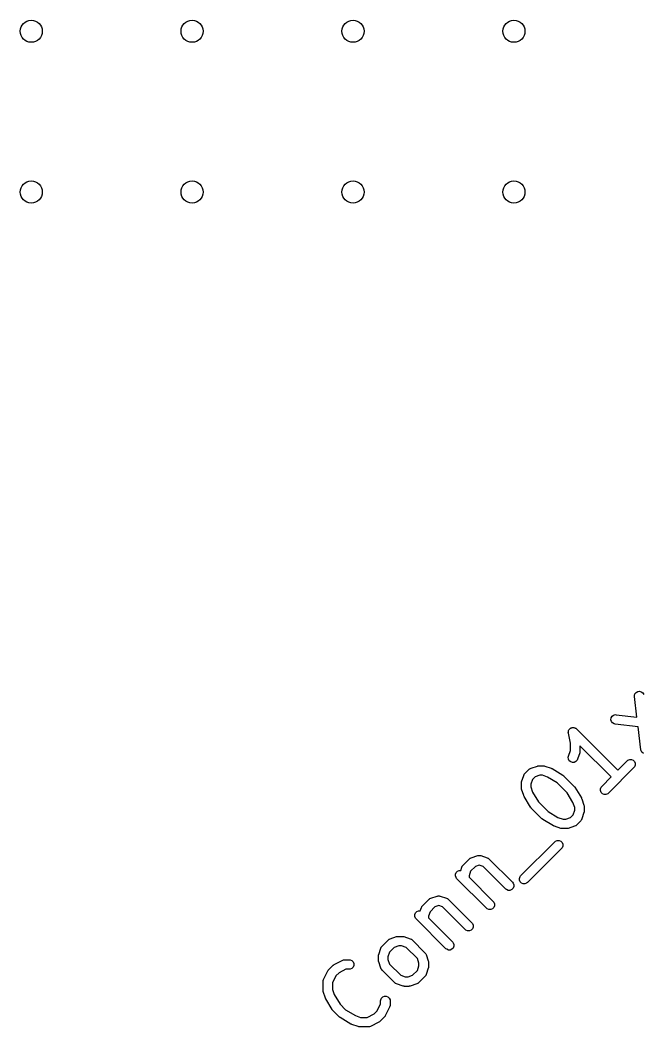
# Model space of a CAD drawing. Header units: inches. Extents: x -2.17 to 1.75, y 0.02 to 2.82.
# Drawn here: x -0.547 to -0.16, y 0.016 to 0.642 of the extents above; entities that cross this region are included whole.
import ezdxf

# ---------------------------------------------------------------- set-up
doc = ezdxf.new("R2010")
doc.units = ezdxf.units.IN
doc.header["$MEASUREMENT"] = 0
doc.layers.add('BLACK', color=250, linetype='CONTINUOUS')

msp = doc.modelspace()

# ---------------------------------------------------------------- linework, layer by layer
at = {"layer": 'BLACK', "linetype": 'CONTINUOUS'}
for p, q in [((-0.16509, 0.22188), (-0.16478, 0.22299)), ((-0.16507, 0.2213), (-0.16509, 0.22188)), ((-0.16353, 0.20846), (-0.16507, 0.2213)), ((-0.16478, 0.22299), (-0.16406, 0.22389)), ((-0.16406, 0.22389), (-0.16306, 0.22446)), ((-0.16306, 0.22446), (-0.16192, 0.2246)), ((-0.16192, 0.2246), (-0.16081, 0.22429)), ((-0.16081, 0.22429), (-0.1599, 0.22357)), ((-0.1599, 0.22357), (-0.15934, 0.22257)), ((-0.17967, 0.20684), (-0.17953, 0.20799)), ((-0.17936, 0.20573), (-0.17967, 0.20684)), ((-0.17953, 0.20799), (-0.17897, 0.20899)), ((-0.17897, 0.20899), (-0.17806, 0.2097)), ((-0.17806, 0.2097), (-0.17695, 0.21001)), ((-0.17695, 0.21001), (-0.17637, 0.21)), ((-0.17637, 0.21), (-0.16353, 0.20846)), ((-0.20597, 0.20024), (-0.20581, 0.20049)), ((-0.20581, 0.20049), (-0.20569, 0.20076)), ((-0.20569, 0.20076), (-0.20549, 0.20096)), ((-0.20549, 0.20096), (-0.20533, 0.2012)), ((-0.20533, 0.2012), (-0.20509, 0.20136)), ((-0.20509, 0.20136), (-0.20488, 0.20157)), ((-0.20488, 0.20157), (-0.20461, 0.20168)), ((-0.20461, 0.20168), (-0.20437, 0.20184)), ((-0.20437, 0.20184), (-0.20408, 0.2019)), ((-0.20408, 0.2019), (-0.20381, 0.20201)), ((-0.20381, 0.20201), (-0.20352, 0.20201)), ((-0.20352, 0.20201), (-0.20324, 0.20207)), ((-0.20324, 0.20207), (-0.20295, 0.20201)), ((-0.20295, 0.20201), (-0.20266, 0.20201)), ((-0.20266, 0.20201), (-0.20239, 0.2019)), ((-0.20239, 0.2019), (-0.20211, 0.20185)), ((-0.20211, 0.20185), (-0.20187, 0.20168)), ((-0.20187, 0.20168), (-0.2016, 0.20157)), ((-0.2016, 0.20157), (-0.20116, 0.20121)), ((-0.20116, 0.20121), (-0.20115, 0.20121)), ((-0.20115, 0.20121), (-0.20115, 0.20121)), ((-0.20115, 0.20121), (-0.20115, 0.2012)), ((-0.20115, 0.2012), (-0.1754, 0.17545)), ((-0.17865, 0.20483), (-0.17936, 0.20573)), ((-0.17764, 0.20426), (-0.17865, 0.20483)), ((-0.17708, 0.20414), (-0.17764, 0.20426)), ((-0.16281, 0.20243), (-0.17708, 0.20414)), ((-0.1611, 0.18816), (-0.16281, 0.20243)), ((-0.20619, 0.19911), (-0.20613, 0.1994)), ((-0.20613, 0.19854), (-0.20619, 0.19911)), ((-0.20613, 0.19969), (-0.20602, 0.19996)), ((-0.20613, 0.1994), (-0.20613, 0.19969)), ((-0.20487, 0.1922), (-0.20613, 0.19854)), ((-0.20613, 0.19854), (-0.20613, 0.19854)), ((-0.20613, 0.19854), (-0.20613, 0.19854)), ((-0.20613, 0.19854), (-0.20613, 0.19854)), ((-0.20602, 0.19996), (-0.20597, 0.20024)), ((-0.20487, 0.18766), (-0.20487, 0.1922)), ((-0.17958, 0.17128), (-0.19896, 0.19066)), ((-0.19896, 0.19066), (-0.19896, 0.18719)), ((-0.16097, 0.18759), (-0.1611, 0.18816)), ((-0.20617, 0.18358), (-0.20604, 0.18414)), ((-0.20609, 0.18243), (-0.20617, 0.18358)), ((-0.20557, 0.1814), (-0.20609, 0.18243)), ((-0.20604, 0.18414), (-0.20487, 0.18766)), ((-0.20067, 0.18175), (-0.20143, 0.18088)), ((-0.20044, 0.18227), (-0.20067, 0.18175)), ((-0.19911, 0.18625), (-0.20044, 0.18227)), ((-0.19905, 0.18654), (-0.19911, 0.18625)), ((-0.19902, 0.18661), (-0.19905, 0.18654)), ((-0.19901, 0.18671), (-0.19902, 0.18661)), ((-0.19898, 0.18682), (-0.19901, 0.18671)), ((-0.19896, 0.18719), (-0.19899, 0.18689)), ((-0.19899, 0.18689), (-0.19898, 0.18682)), ((-0.16953, 0.18132), (-0.16909, 0.18169)), ((-0.16909, 0.18169), (-0.16802, 0.18213)), ((-0.16802, 0.18213), (-0.16687, 0.18213)), ((-0.16687, 0.18213), (-0.1658, 0.18169)), ((-0.1658, 0.18169), (-0.16499, 0.18087)), ((-0.16041, 0.18659), (-0.16097, 0.18759)), ((-0.1595, 0.18588), (-0.16041, 0.18659)), ((-0.23316, 0.17337), (-0.23051, 0.17602)), ((-0.23051, 0.17602), (-0.23007, 0.17638)), ((-0.23007, 0.17638), (-0.22997, 0.17642)), ((-0.22997, 0.17642), (-0.22989, 0.17649)), ((-0.22989, 0.17649), (-0.22936, 0.17673)), ((-0.22936, 0.17673), (-0.22538, 0.17806)), ((-0.22538, 0.17806), (-0.2251, 0.17812)), ((-0.2251, 0.17812), (-0.22502, 0.17815)), ((-0.22502, 0.17815), (-0.22492, 0.17816)), ((-0.22492, 0.17816), (-0.22482, 0.17818)), ((-0.22482, 0.17818), (-0.22474, 0.17818)), ((-0.22474, 0.17818), (-0.22445, 0.17821)), ((-0.22445, 0.17821), (-0.2218, 0.17821)), ((-0.2218, 0.17821), (-0.22151, 0.17818)), ((-0.22151, 0.17818), (-0.22143, 0.17818)), ((-0.22143, 0.17818), (-0.22133, 0.17816)), ((-0.22133, 0.17816), (-0.22122, 0.17815)), ((-0.22122, 0.17815), (-0.22115, 0.17812)), ((-0.22115, 0.17812), (-0.22086, 0.17806)), ((-0.22086, 0.17806), (-0.21689, 0.17673)), ((-0.21689, 0.17673), (-0.21685, 0.17671)), ((-0.21685, 0.17671), (-0.21682, 0.17671)), ((-0.21682, 0.17671), (-0.21659, 0.1766)), ((-0.21659, 0.1766), (-0.21636, 0.17649)), ((-0.21636, 0.17649), (-0.21634, 0.17648)), ((-0.21634, 0.17648), (-0.2163, 0.17646)), ((-0.2163, 0.17646), (-0.20967, 0.17248)), ((-0.2047, 0.18064), (-0.20557, 0.1814)), ((-0.20361, 0.18028), (-0.2047, 0.18064)), ((-0.20246, 0.18036), (-0.20361, 0.18028)), ((-0.20143, 0.18088), (-0.20246, 0.18036)), ((-0.16536, 0.17714), (-0.18127, 0.16124)), ((-0.1754, 0.17545), (-0.16953, 0.18132)), ((-0.16499, 0.17759), (-0.16536, 0.17714)), ((-0.16499, 0.18087), (-0.16455, 0.17981)), ((-0.16455, 0.17866), (-0.16499, 0.17759)), ((-0.16455, 0.17981), (-0.16455, 0.17866)), ((-0.2352, 0.16823), (-0.23388, 0.17221)), ((-0.23388, 0.17221), (-0.23364, 0.17274)), ((-0.23364, 0.17274), (-0.23357, 0.17282)), ((-0.23357, 0.17282), (-0.23353, 0.17292)), ((-0.23353, 0.17292), (-0.23316, 0.17337)), ((-0.2285, 0.16968), (-0.22945, 0.16682)), ((-0.22683, 0.17135), (-0.2285, 0.16968)), ((-0.22397, 0.1723), (-0.22683, 0.17135)), ((-0.22228, 0.1723), (-0.22397, 0.1723)), ((-0.21906, 0.17123), (-0.22228, 0.1723)), ((-0.21302, 0.16761), (-0.21906, 0.17123)), ((-0.20967, 0.17248), (-0.20959, 0.17242)), ((-0.20959, 0.17242), (-0.20955, 0.17241)), ((-0.20955, 0.17241), (-0.20938, 0.17227)), ((-0.20938, 0.17227), (-0.20921, 0.17214)), ((-0.20921, 0.17214), (-0.20918, 0.1721)), ((-0.20918, 0.1721), (-0.2091, 0.17204)), ((-0.2091, 0.17204), (-0.20248, 0.16541)), ((-0.18544, 0.16541), (-0.17958, 0.17128)), ((-0.23536, 0.1673), (-0.23533, 0.16759)), ((-0.23536, 0.16465), (-0.23536, 0.1673)), ((-0.23533, 0.16436), (-0.23536, 0.16465)), ((-0.23533, 0.16767), (-0.23531, 0.16777)), ((-0.23533, 0.16759), (-0.23533, 0.16767)), ((-0.23533, 0.16428), (-0.23533, 0.16436)), ((-0.23531, 0.16418), (-0.23533, 0.16428)), ((-0.23531, 0.16777), (-0.2353, 0.16788)), ((-0.2353, 0.16407), (-0.23531, 0.16418)), ((-0.2353, 0.16788), (-0.23527, 0.16795)), ((-0.23527, 0.164), (-0.2353, 0.16407)), ((-0.23527, 0.16795), (-0.2352, 0.16823)), ((-0.2352, 0.16372), (-0.23527, 0.164)), ((-0.23388, 0.15974), (-0.2352, 0.16372)), ((-0.22945, 0.16682), (-0.22945, 0.16513)), ((-0.22945, 0.16513), (-0.22838, 0.16191)), ((-0.20691, 0.16149), (-0.21302, 0.16761)), ((-0.20248, 0.16541), (-0.20241, 0.16533)), ((-0.20241, 0.16533), (-0.20238, 0.16531)), ((-0.20238, 0.16531), (-0.20225, 0.16513)), ((-0.20225, 0.16513), (-0.20211, 0.16496)), ((-0.20211, 0.16496), (-0.20209, 0.16492)), ((-0.20209, 0.16492), (-0.20203, 0.16484)), ((-0.20203, 0.16484), (-0.19805, 0.15821)), ((-0.18625, 0.1639), (-0.18581, 0.16496)), ((-0.18625, 0.16275), (-0.18625, 0.1639)), ((-0.18581, 0.16496), (-0.18544, 0.16541)), ((-0.23386, 0.1597), (-0.23388, 0.15974)), ((-0.23386, 0.15968), (-0.23386, 0.1597)), ((-0.23375, 0.15944), (-0.23386, 0.15968)), ((-0.23364, 0.15921), (-0.23375, 0.15944)), ((-0.23363, 0.15919), (-0.23364, 0.15921)), ((-0.23361, 0.15915), (-0.23363, 0.15919)), ((-0.22963, 0.15252), (-0.23361, 0.15915)), ((-0.22838, 0.16191), (-0.22476, 0.15587)), ((-0.20329, 0.15545), (-0.20691, 0.16149)), ((-0.19805, 0.15821), (-0.19804, 0.15817)), ((-0.19804, 0.15817), (-0.19802, 0.15816)), ((-0.19802, 0.15816), (-0.19792, 0.15792)), ((-0.19792, 0.15792), (-0.19781, 0.15769)), ((-0.19781, 0.15769), (-0.1978, 0.15767)), ((-0.1978, 0.15767), (-0.19779, 0.15763)), ((-0.19779, 0.15763), (-0.19646, 0.15365)), ((-0.18581, 0.16168), (-0.18625, 0.16275)), ((-0.18499, 0.16087), (-0.18581, 0.16168)), ((-0.18393, 0.16043), (-0.18499, 0.16087)), ((-0.18278, 0.16043), (-0.18393, 0.16043)), ((-0.18171, 0.16087), (-0.18278, 0.16043)), ((-0.18127, 0.16124), (-0.18171, 0.16087)), ((-0.22957, 0.15244), (-0.22963, 0.15252)), ((-0.22956, 0.1524), (-0.22957, 0.15244)), ((-0.22942, 0.15224), (-0.22956, 0.1524)), ((-0.22929, 0.15206), (-0.22942, 0.15224)), ((-0.22925, 0.15203), (-0.22929, 0.15206)), ((-0.22919, 0.15196), (-0.22925, 0.15203)), ((-0.22256, 0.14533), (-0.22919, 0.15196)), ((-0.22476, 0.15587), (-0.21864, 0.14976)), ((-0.20221, 0.15224), (-0.20329, 0.15545)), ((-0.20317, 0.14769), (-0.20221, 0.15055)), ((-0.20221, 0.15055), (-0.20221, 0.15224)), ((-0.19646, 0.15365), (-0.1964, 0.15337)), ((-0.1964, 0.15337), (-0.19637, 0.15329)), ((-0.19637, 0.15329), (-0.19635, 0.15319)), ((-0.19635, 0.15319), (-0.19633, 0.15309)), ((-0.19633, 0.15309), (-0.19634, 0.15301)), ((-0.19634, 0.15301), (-0.19631, 0.15272)), ((-0.19631, 0.15272), (-0.19631, 0.15007)), ((-0.22248, 0.14526), (-0.22256, 0.14533)), ((-0.22246, 0.14523), (-0.22248, 0.14526)), ((-0.22228, 0.1451), (-0.22246, 0.14523)), ((-0.22211, 0.14496), (-0.22228, 0.1451)), ((-0.22207, 0.14494), (-0.22211, 0.14496)), ((-0.22199, 0.14488), (-0.22207, 0.14494)), ((-0.21536, 0.14091), (-0.22199, 0.14488)), ((-0.21864, 0.14976), (-0.2126, 0.14614)), ((-0.2126, 0.14614), (-0.20939, 0.14507)), ((-0.20939, 0.14507), (-0.20769, 0.14507)), ((-0.20769, 0.14507), (-0.20483, 0.14602)), ((-0.20483, 0.14602), (-0.20317, 0.14769)), ((-0.1985, 0.144), (-0.20115, 0.14135)), ((-0.19813, 0.14445), (-0.1985, 0.144)), ((-0.19809, 0.14455), (-0.19813, 0.14445)), ((-0.19802, 0.14463), (-0.19809, 0.14455)), ((-0.19779, 0.14516), (-0.19802, 0.14463)), ((-0.19646, 0.14913), (-0.19779, 0.14516)), ((-0.1964, 0.14942), (-0.19646, 0.14913)), ((-0.19637, 0.14949), (-0.1964, 0.14942)), ((-0.19635, 0.1496), (-0.19637, 0.14949)), ((-0.19633, 0.1497), (-0.19635, 0.1496)), ((-0.19631, 0.15007), (-0.19634, 0.14978)), ((-0.19634, 0.14978), (-0.19633, 0.1497)), ((-0.21532, 0.14089), (-0.21536, 0.14091)), ((-0.21531, 0.14087), (-0.21532, 0.14089)), ((-0.21507, 0.14077), (-0.21531, 0.14087)), ((-0.21484, 0.14066), (-0.21507, 0.14077)), ((-0.21482, 0.14066), (-0.21484, 0.14066)), ((-0.21478, 0.14064), (-0.21482, 0.14066)), ((-0.2108, 0.13931), (-0.21478, 0.14064)), ((-0.21051, 0.13925), (-0.2108, 0.13931)), ((-0.21044, 0.13922), (-0.21051, 0.13925)), ((-0.21034, 0.13921), (-0.21044, 0.13922)), ((-0.21024, 0.13918), (-0.21034, 0.13921)), ((-0.21016, 0.13919), (-0.21024, 0.13918)), ((-0.20987, 0.13916), (-0.21016, 0.13919)), ((-0.20722, 0.13916), (-0.20987, 0.13916)), ((-0.20692, 0.13919), (-0.20722, 0.13916)), ((-0.20685, 0.13918), (-0.20692, 0.13919)), ((-0.20674, 0.13921), (-0.20685, 0.13918)), ((-0.20664, 0.13922), (-0.20674, 0.13921)), ((-0.20657, 0.13925), (-0.20664, 0.13922)), ((-0.20628, 0.13931), (-0.20657, 0.13925)), ((-0.2023, 0.14064), (-0.20628, 0.13931)), ((-0.20178, 0.14087), (-0.2023, 0.14064)), ((-0.2017, 0.14094), (-0.20178, 0.14087)), ((-0.2016, 0.14098), (-0.2017, 0.14094)), ((-0.20115, 0.14135), (-0.2016, 0.14098)), ((-0.21416, 0.13131), (-0.21309, 0.13175)), ((-0.21309, 0.13175), (-0.21194, 0.13175)), ((-0.21194, 0.13175), (-0.21088, 0.13131)), ((-0.23582, 0.10973), (-0.21461, 0.13094)), ((-0.21043, 0.12677), (-0.23164, 0.10556)), ((-0.21461, 0.13094), (-0.21416, 0.13131)), ((-0.21088, 0.13131), (-0.21006, 0.1305)), ((-0.21006, 0.12722), (-0.21043, 0.12677)), ((-0.21006, 0.1305), (-0.20962, 0.12943)), ((-0.20962, 0.12828), (-0.21006, 0.12722)), ((-0.20962, 0.12943), (-0.20962, 0.12828)), ((-0.27161, 0.11636), (-0.26763, 0.12034)), ((-0.26763, 0.12034), (-0.26718, 0.12071)), ((-0.26718, 0.12071), (-0.26709, 0.12075)), ((-0.26709, 0.12075), (-0.26701, 0.12082)), ((-0.26701, 0.12082), (-0.26648, 0.12105)), ((-0.26648, 0.12105), (-0.2625, 0.12238)), ((-0.2625, 0.12238), (-0.26239, 0.1224)), ((-0.26239, 0.1224), (-0.26235, 0.12242)), ((-0.26235, 0.12242), (-0.26227, 0.12243)), ((-0.26227, 0.12243), (-0.26194, 0.12251)), ((-0.26194, 0.12251), (-0.26157, 0.12248)), ((-0.26157, 0.12248), (-0.2612, 0.12251)), ((-0.2612, 0.12251), (-0.26086, 0.12243)), ((-0.26086, 0.12243), (-0.26079, 0.12242)), ((-0.26079, 0.12242), (-0.26074, 0.1224)), ((-0.26074, 0.1224), (-0.26063, 0.12238)), ((-0.26063, 0.12238), (-0.25666, 0.12105)), ((-0.25666, 0.12105), (-0.25613, 0.12082)), ((-0.25613, 0.12082), (-0.25605, 0.12075)), ((-0.25605, 0.12075), (-0.25595, 0.12071)), ((-0.25595, 0.12071), (-0.2555, 0.12034)), ((-0.2555, 0.12034), (-0.24092, 0.10576)), ((-0.27595, 0.11194), (-0.27514, 0.11275)), ((-0.27514, 0.11275), (-0.27407, 0.11319)), ((-0.27407, 0.11319), (-0.27299, 0.11319)), ((-0.27299, 0.11319), (-0.27232, 0.11521)), ((-0.27232, 0.11521), (-0.27209, 0.11574)), ((-0.27209, 0.11574), (-0.27202, 0.11582)), ((-0.27202, 0.11582), (-0.27198, 0.11591)), ((-0.27198, 0.11591), (-0.27161, 0.11636)), ((-0.26395, 0.11567), (-0.26694, 0.11268)), ((-0.26157, 0.11646), (-0.26395, 0.11567)), ((-0.25919, 0.11567), (-0.26157, 0.11646)), ((-0.2451, 0.10158), (-0.25919, 0.11567)), ((-0.27639, 0.11087), (-0.27595, 0.11194)), ((-0.27639, 0.10972), (-0.27639, 0.11087)), ((-0.27595, 0.10866), (-0.27639, 0.10972)), ((-0.27559, 0.10821), (-0.27595, 0.10866)), ((-0.25703, 0.08965), (-0.27559, 0.10821)), ((-0.26694, 0.11268), (-0.26789, 0.10982)), ((-0.26789, 0.10982), (-0.26789, 0.10887)), ((-0.26789, 0.10887), (-0.25285, 0.09383)), ((-0.23662, 0.10822), (-0.23618, 0.10929)), ((-0.23662, 0.10707), (-0.23662, 0.10822)), ((-0.23618, 0.10601), (-0.23662, 0.10707)), ((-0.23618, 0.10929), (-0.23582, 0.10973)), ((-0.24465, 0.10121), (-0.2451, 0.10158)), ((-0.24358, 0.10077), (-0.24465, 0.10121)), ((-0.24243, 0.10077), (-0.24358, 0.10077)), ((-0.24137, 0.10121), (-0.24243, 0.10077)), ((-0.24055, 0.10203), (-0.24137, 0.10121)), ((-0.24092, 0.10576), (-0.24055, 0.10531)), ((-0.24055, 0.10531), (-0.24011, 0.10424)), ((-0.24011, 0.10309), (-0.24055, 0.10203)), ((-0.24011, 0.10424), (-0.24011, 0.10309)), ((-0.23537, 0.10519), (-0.23618, 0.10601)), ((-0.2343, 0.10475), (-0.23537, 0.10519)), ((-0.23315, 0.10475), (-0.2343, 0.10475)), ((-0.23209, 0.10519), (-0.23315, 0.10475)), ((-0.23164, 0.10556), (-0.23209, 0.10519)), ((-0.2968, 0.09117), (-0.29282, 0.09515)), ((-0.29282, 0.09515), (-0.29237, 0.09552)), ((-0.29237, 0.09552), (-0.29227, 0.09556)), ((-0.29227, 0.09556), (-0.29219, 0.09563)), ((-0.29219, 0.09563), (-0.29167, 0.09586)), ((-0.29167, 0.09586), (-0.28769, 0.09719)), ((-0.28769, 0.09719), (-0.28758, 0.09722)), ((-0.28758, 0.09722), (-0.28753, 0.09724)), ((-0.28753, 0.09724), (-0.28746, 0.09724)), ((-0.28746, 0.09724), (-0.28712, 0.09732)), ((-0.28712, 0.09732), (-0.28675, 0.09729)), ((-0.28675, 0.09729), (-0.28639, 0.09732)), ((-0.28639, 0.09732), (-0.28605, 0.09724)), ((-0.28605, 0.09724), (-0.28597, 0.09724)), ((-0.28597, 0.09724), (-0.28593, 0.09722)), ((-0.28593, 0.09722), (-0.28582, 0.09719)), ((-0.28582, 0.09719), (-0.28184, 0.09586)), ((-0.28184, 0.09586), (-0.28132, 0.09563)), ((-0.28132, 0.09563), (-0.28124, 0.09556)), ((-0.28124, 0.09556), (-0.28114, 0.09552)), ((-0.28114, 0.09552), (-0.28069, 0.09515)), ((-0.28069, 0.09515), (-0.26611, 0.08057)), ((-0.30033, 0.08756), (-0.29926, 0.08801)), ((-0.29926, 0.08801), (-0.29818, 0.08801)), ((-0.29818, 0.08801), (-0.29751, 0.09002)), ((-0.29751, 0.09002), (-0.29727, 0.09055)), ((-0.29727, 0.09055), (-0.2972, 0.09063)), ((-0.2972, 0.09063), (-0.29716, 0.09073)), ((-0.29716, 0.09073), (-0.2968, 0.09117)), ((-0.28914, 0.09048), (-0.29213, 0.08749)), ((-0.28675, 0.09128), (-0.28914, 0.09048)), ((-0.28437, 0.09048), (-0.28675, 0.09128)), ((-0.27028, 0.07639), (-0.28437, 0.09048)), ((-0.25658, 0.08928), (-0.25703, 0.08965)), ((-0.25551, 0.08884), (-0.25658, 0.08928)), ((-0.25436, 0.08884), (-0.25551, 0.08884)), ((-0.2533, 0.08928), (-0.25436, 0.08884)), ((-0.25248, 0.0901), (-0.2533, 0.08928)), ((-0.25285, 0.09383), (-0.25248, 0.09338)), ((-0.25248, 0.09338), (-0.25204, 0.09231)), ((-0.25204, 0.09116), (-0.25248, 0.0901)), ((-0.25204, 0.09231), (-0.25204, 0.09116)), ((-0.30158, 0.08569), (-0.30114, 0.08675)), ((-0.30158, 0.08453), (-0.30158, 0.08569)), ((-0.30114, 0.08347), (-0.30158, 0.08453)), ((-0.30114, 0.08675), (-0.30033, 0.08756)), ((-0.30077, 0.08302), (-0.30114, 0.08347)), ((-0.28221, 0.06446), (-0.30077, 0.08302)), ((-0.29213, 0.08749), (-0.29308, 0.08463)), ((-0.29308, 0.08463), (-0.29308, 0.08368)), ((-0.29308, 0.08368), (-0.27804, 0.06864)), ((-0.26984, 0.07603), (-0.27028, 0.07639)), ((-0.26877, 0.07559), (-0.26984, 0.07603)), ((-0.26762, 0.07559), (-0.26877, 0.07559)), ((-0.26655, 0.07603), (-0.26762, 0.07559)), ((-0.26574, 0.07684), (-0.26655, 0.07603)), ((-0.26611, 0.08057), (-0.26574, 0.08012)), ((-0.26574, 0.08012), (-0.2653, 0.07906)), ((-0.2653, 0.07791), (-0.26574, 0.07684)), ((-0.2653, 0.07906), (-0.2653, 0.07791)), ((-0.32198, 0.06599), (-0.31801, 0.06996)), ((-0.31801, 0.06996), (-0.31756, 0.07033)), ((-0.31756, 0.07033), (-0.31746, 0.07037)), ((-0.31746, 0.07037), (-0.31738, 0.07044)), ((-0.31738, 0.07044), (-0.31685, 0.07068)), ((-0.31685, 0.07068), (-0.31288, 0.072)), ((-0.31288, 0.072), (-0.31259, 0.07207)), ((-0.31259, 0.07207), (-0.31252, 0.0721)), ((-0.31252, 0.0721), (-0.31241, 0.07211)), ((-0.31241, 0.07211), (-0.31231, 0.07213)), ((-0.31231, 0.07213), (-0.31223, 0.07213)), ((-0.31223, 0.07213), (-0.31194, 0.07215)), ((-0.31194, 0.07215), (-0.30929, 0.07215)), ((-0.30929, 0.07215), (-0.309, 0.07213)), ((-0.309, 0.07213), (-0.30892, 0.07213)), ((-0.30892, 0.07213), (-0.30882, 0.07211)), ((-0.30882, 0.07211), (-0.30871, 0.0721)), ((-0.30871, 0.0721), (-0.30864, 0.07207)), ((-0.30864, 0.07207), (-0.30836, 0.072)), ((-0.30836, 0.072), (-0.30438, 0.07068)), ((-0.30438, 0.07068), (-0.30385, 0.07044)), ((-0.30385, 0.07044), (-0.30377, 0.07037)), ((-0.30377, 0.07037), (-0.30367, 0.07033)), ((-0.30367, 0.07033), (-0.30323, 0.06996)), ((-0.30323, 0.06996), (-0.29527, 0.06201)), ((-0.32402, 0.06086), (-0.3227, 0.06483)), ((-0.3227, 0.06483), (-0.32246, 0.06536)), ((-0.32246, 0.06536), (-0.32239, 0.06544)), ((-0.32239, 0.06544), (-0.32235, 0.06554)), ((-0.32235, 0.06554), (-0.32198, 0.06599)), ((-0.31432, 0.0653), (-0.31732, 0.0623)), ((-0.31146, 0.06625), (-0.31432, 0.0653)), ((-0.30977, 0.06625), (-0.31146, 0.06625)), ((-0.30691, 0.0653), (-0.30977, 0.06625)), ((-0.29994, 0.05833), (-0.30691, 0.0653)), ((-0.28177, 0.0641), (-0.28221, 0.06446)), ((-0.2807, 0.06365), (-0.28177, 0.0641)), ((-0.27955, 0.06365), (-0.2807, 0.06365)), ((-0.27849, 0.0641), (-0.27955, 0.06365)), ((-0.27767, 0.06491), (-0.27849, 0.0641)), ((-0.27804, 0.06864), (-0.27767, 0.06819)), ((-0.27767, 0.06819), (-0.27723, 0.06713)), ((-0.27723, 0.06597), (-0.27767, 0.06491)), ((-0.27723, 0.06713), (-0.27723, 0.06597)), ((-0.35171, 0.05461), (-0.3464, 0.05726)), ((-0.3464, 0.05726), (-0.34586, 0.05747)), ((-0.34586, 0.05747), (-0.34576, 0.05747)), ((-0.34576, 0.05747), (-0.34566, 0.05752)), ((-0.34566, 0.05752), (-0.34508, 0.05757)), ((-0.34508, 0.05757), (-0.34243, 0.05757)), ((-0.34243, 0.05757), (-0.34186, 0.05752)), ((-0.34186, 0.05752), (-0.34079, 0.05707)), ((-0.34079, 0.05707), (-0.33998, 0.05626)), ((-0.32417, 0.05992), (-0.32415, 0.06021)), ((-0.32417, 0.05727), (-0.32417, 0.05992)), ((-0.32415, 0.05698), (-0.32417, 0.05727)), ((-0.32415, 0.06029), (-0.32413, 0.06039)), ((-0.32415, 0.06021), (-0.32415, 0.06029)), ((-0.32415, 0.0569), (-0.32415, 0.05698)), ((-0.32413, 0.0568), (-0.32415, 0.0569)), ((-0.32413, 0.06039), (-0.32412, 0.0605)), ((-0.32412, 0.05669), (-0.32413, 0.0568)), ((-0.32412, 0.0605), (-0.32409, 0.06057)), ((-0.32409, 0.05662), (-0.32412, 0.05669)), ((-0.32409, 0.06057), (-0.32402, 0.06086)), ((-0.32402, 0.05634), (-0.32409, 0.05662)), ((-0.31732, 0.0623), (-0.31827, 0.05944)), ((-0.31827, 0.05944), (-0.31827, 0.05775)), ((-0.31827, 0.05775), (-0.31732, 0.05489)), ((-0.29899, 0.05547), (-0.29994, 0.05833)), ((-0.29527, 0.06201), (-0.2949, 0.06156)), ((-0.2949, 0.06156), (-0.29486, 0.06146)), ((-0.29486, 0.06146), (-0.29479, 0.06138)), ((-0.29479, 0.06138), (-0.29456, 0.06086)), ((-0.29456, 0.06086), (-0.29323, 0.05688)), ((-0.29323, 0.05688), (-0.29317, 0.05659)), ((-0.29317, 0.05659), (-0.29314, 0.05652)), ((-0.29314, 0.05652), (-0.29313, 0.05642)), ((-0.29313, 0.05642), (-0.2931, 0.05631)), ((-0.35833, 0.04533), (-0.35568, 0.05064)), ((-0.35568, 0.05064), (-0.35552, 0.05089)), ((-0.35552, 0.05089), (-0.35549, 0.05096)), ((-0.35549, 0.05096), (-0.35543, 0.05104)), ((-0.35543, 0.05104), (-0.35537, 0.05113)), ((-0.35537, 0.05113), (-0.35531, 0.05118)), ((-0.35531, 0.05118), (-0.35513, 0.0514)), ((-0.35513, 0.0514), (-0.35247, 0.05406)), ((-0.35247, 0.05406), (-0.35225, 0.05424)), ((-0.35225, 0.05424), (-0.3522, 0.0543)), ((-0.3522, 0.0543), (-0.35211, 0.05436)), ((-0.35211, 0.05436), (-0.35203, 0.05442)), ((-0.35203, 0.05442), (-0.35195, 0.05445)), ((-0.35195, 0.05445), (-0.35171, 0.05461)), ((-0.34439, 0.05167), (-0.34864, 0.04954)), ((-0.34243, 0.05167), (-0.34439, 0.05167)), ((-0.34186, 0.05172), (-0.34243, 0.05167)), ((-0.34079, 0.05216), (-0.34186, 0.05172)), ((-0.33998, 0.05298), (-0.34079, 0.05216)), ((-0.33998, 0.05626), (-0.33954, 0.0552)), ((-0.33954, 0.05404), (-0.33998, 0.05298)), ((-0.33954, 0.0552), (-0.33954, 0.05404)), ((-0.3227, 0.05236), (-0.32402, 0.05634)), ((-0.32246, 0.05183), (-0.3227, 0.05236)), ((-0.32239, 0.05175), (-0.32246, 0.05183)), ((-0.32235, 0.05165), (-0.32239, 0.05175)), ((-0.32198, 0.05121), (-0.32235, 0.05165)), ((-0.31403, 0.04325), (-0.32198, 0.05121)), ((-0.31732, 0.05489), (-0.31035, 0.04792)), ((-0.30293, 0.04792), (-0.29994, 0.05091)), ((-0.29994, 0.05091), (-0.29899, 0.05377)), ((-0.29899, 0.05377), (-0.29899, 0.05547)), ((-0.29323, 0.05236), (-0.29456, 0.04838)), ((-0.29317, 0.05265), (-0.29323, 0.05236)), ((-0.29314, 0.05272), (-0.29317, 0.05265)), ((-0.29313, 0.05282), (-0.29314, 0.05272)), ((-0.2931, 0.05292), (-0.29313, 0.05282)), ((-0.2931, 0.05631), (-0.29311, 0.05624)), ((-0.29311, 0.05624), (-0.29308, 0.05595)), ((-0.29308, 0.05329), (-0.29311, 0.053)), ((-0.29311, 0.053), (-0.2931, 0.05292)), ((-0.29308, 0.05595), (-0.29308, 0.05329)), ((-0.35864, 0.04401), (-0.35859, 0.04459)), ((-0.35864, 0.03871), (-0.35864, 0.04401)), ((-0.35859, 0.04459), (-0.35854, 0.04469)), ((-0.35854, 0.04479), (-0.35833, 0.04533)), ((-0.35854, 0.04469), (-0.35854, 0.04479)), ((-0.35061, 0.04757), (-0.35274, 0.04332)), ((-0.34864, 0.04954), (-0.35061, 0.04757)), ((-0.31035, 0.04792), (-0.30749, 0.04697)), ((-0.30749, 0.04697), (-0.30579, 0.04697)), ((-0.30579, 0.04697), (-0.30293, 0.04792)), ((-0.29527, 0.04723), (-0.29925, 0.04325)), ((-0.2949, 0.04768), (-0.29527, 0.04723)), ((-0.29486, 0.04777), (-0.2949, 0.04768)), ((-0.29479, 0.04785), (-0.29486, 0.04777)), ((-0.29456, 0.04838), (-0.29479, 0.04785)), ((-0.35861, 0.03842), (-0.35864, 0.03871)), ((-0.35862, 0.03834), (-0.35861, 0.03842)), ((-0.3586, 0.03824), (-0.35862, 0.03834)), ((-0.35859, 0.03814), (-0.3586, 0.03824)), ((-0.35856, 0.03806), (-0.35859, 0.03814)), ((-0.35849, 0.03778), (-0.35856, 0.03806)), ((-0.35716, 0.0338), (-0.35849, 0.03778)), ((-0.35274, 0.04332), (-0.35274, 0.03919)), ((-0.35274, 0.03919), (-0.35166, 0.03598)), ((-0.31358, 0.04288), (-0.31403, 0.04325)), ((-0.31348, 0.04284), (-0.31358, 0.04288)), ((-0.3134, 0.04277), (-0.31348, 0.04284)), ((-0.31288, 0.04254), (-0.3134, 0.04277)), ((-0.3089, 0.04121), (-0.31288, 0.04254)), ((-0.30861, 0.04115), (-0.3089, 0.04121)), ((-0.30854, 0.04112), (-0.30861, 0.04115)), ((-0.30844, 0.04111), (-0.30854, 0.04112)), ((-0.30833, 0.04108), (-0.30844, 0.04111)), ((-0.30826, 0.04109), (-0.30833, 0.04108)), ((-0.30797, 0.04106), (-0.30826, 0.04109)), ((-0.30531, 0.04106), (-0.30797, 0.04106)), ((-0.30502, 0.04109), (-0.30531, 0.04106)), ((-0.30494, 0.04108), (-0.30502, 0.04109)), ((-0.30484, 0.04111), (-0.30494, 0.04108)), ((-0.30474, 0.04112), (-0.30484, 0.04111)), ((-0.30467, 0.04115), (-0.30474, 0.04112)), ((-0.30438, 0.04121), (-0.30467, 0.04115)), ((-0.3004, 0.04254), (-0.30438, 0.04121)), ((-0.29987, 0.04277), (-0.3004, 0.04254)), ((-0.29979, 0.04284), (-0.29987, 0.04277)), ((-0.2997, 0.04288), (-0.29979, 0.04284)), ((-0.29925, 0.04325), (-0.2997, 0.04288)), ((-0.35715, 0.03376), (-0.35716, 0.0338)), ((-0.35714, 0.03374), (-0.35715, 0.03376)), ((-0.35703, 0.03351), (-0.35714, 0.03374)), ((-0.35693, 0.03327), (-0.35703, 0.03351)), ((-0.35691, 0.03326), (-0.35693, 0.03327)), ((-0.3569, 0.03322), (-0.35691, 0.03326)), ((-0.35292, 0.02659), (-0.3569, 0.03322)), ((-0.35166, 0.03598), (-0.34804, 0.02994)), ((-0.32285, 0.03208), (-0.32279, 0.03266)), ((-0.32285, 0.03013), (-0.32285, 0.03208)), ((-0.32279, 0.03266), (-0.32235, 0.03372)), ((-0.32235, 0.03372), (-0.32154, 0.03454)), ((-0.32154, 0.03454), (-0.32047, 0.03498)), ((-0.32047, 0.03498), (-0.31932, 0.03498)), ((-0.31932, 0.03498), (-0.31826, 0.03454)), ((-0.31826, 0.03454), (-0.31744, 0.03372)), ((-0.31744, 0.03372), (-0.317, 0.03266)), ((-0.317, 0.03266), (-0.31694, 0.03208)), ((-0.31694, 0.03208), (-0.31694, 0.02943)), ((-0.35286, 0.02651), (-0.35292, 0.02659)), ((-0.35284, 0.02647), (-0.35286, 0.02651)), ((-0.3527, 0.0263), (-0.35284, 0.02647)), ((-0.35257, 0.02612), (-0.3527, 0.0263)), ((-0.35254, 0.0261), (-0.35257, 0.02612)), ((-0.35247, 0.02602), (-0.35254, 0.0261)), ((-0.3485, 0.02204), (-0.35247, 0.02602)), ((-0.34804, 0.02994), (-0.34458, 0.02647)), ((-0.34458, 0.02647), (-0.33854, 0.02285)), ((-0.32695, 0.0239), (-0.32497, 0.02588)), ((-0.32497, 0.02588), (-0.32285, 0.03013)), ((-0.31726, 0.02811), (-0.31991, 0.02281)), ((-0.31705, 0.02865), (-0.31726, 0.02811)), ((-0.31704, 0.02876), (-0.31705, 0.02865)), ((-0.317, 0.02886), (-0.31704, 0.02876)), ((-0.31694, 0.02943), (-0.317, 0.02886)), ((-0.34842, 0.02198), (-0.3485, 0.02204)), ((-0.34839, 0.02194), (-0.34842, 0.02198)), ((-0.34822, 0.02181), (-0.34839, 0.02194)), ((-0.34805, 0.02167), (-0.34822, 0.02181)), ((-0.34801, 0.02166), (-0.34805, 0.02167)), ((-0.34793, 0.0216), (-0.34801, 0.02166)), ((-0.3413, 0.01762), (-0.34793, 0.0216)), ((-0.33854, 0.02285), (-0.33532, 0.02178)), ((-0.33532, 0.02178), (-0.3312, 0.02178)), ((-0.3312, 0.02178), (-0.32695, 0.0239)), ((-0.32388, 0.01884), (-0.32918, 0.01619)), ((-0.32363, 0.01899), (-0.32388, 0.01884)), ((-0.32356, 0.01902), (-0.32363, 0.01899)), ((-0.32348, 0.01909), (-0.32356, 0.01902)), ((-0.32339, 0.01915), (-0.32348, 0.01909)), ((-0.32334, 0.0192), (-0.32339, 0.01915)), ((-0.32311, 0.01939), (-0.32334, 0.0192)), ((-0.32046, 0.02204), (-0.32311, 0.01939)), ((-0.32027, 0.02227), (-0.32046, 0.02204)), ((-0.32021, 0.02232), (-0.32027, 0.02227)), ((-0.32016, 0.02241), (-0.32021, 0.02232)), ((-0.32009, 0.02249), (-0.32016, 0.02241)), ((-0.32006, 0.02256), (-0.32009, 0.02249)), ((-0.31991, 0.02281), (-0.32006, 0.02256)), ((-0.34126, 0.0176), (-0.3413, 0.01762)), ((-0.34124, 0.01759), (-0.34126, 0.0176)), ((-0.34101, 0.01748), (-0.34124, 0.01759)), ((-0.34078, 0.01737), (-0.34101, 0.01748)), ((-0.34076, 0.01737), (-0.34078, 0.01737)), ((-0.34071, 0.01735), (-0.34076, 0.01737)), ((-0.33674, 0.01603), (-0.34071, 0.01735)), ((-0.33645, 0.01596), (-0.33674, 0.01603)), ((-0.33638, 0.01593), (-0.33645, 0.01596)), ((-0.33628, 0.01592), (-0.33638, 0.01593)), ((-0.33617, 0.0159), (-0.33628, 0.01592)), ((-0.3361, 0.0159), (-0.33617, 0.0159)), ((-0.3358, 0.01587), (-0.3361, 0.0159)), ((-0.3305, 0.01587), (-0.3358, 0.01587)), ((-0.32993, 0.01593), (-0.3305, 0.01587)), ((-0.32983, 0.01597), (-0.32993, 0.01593)), ((-0.32972, 0.01598), (-0.32983, 0.01597)), ((-0.32918, 0.01619), (-0.32972, 0.01598))]:
    msp.add_line(p, q, dxfattribs=at)
at = {"layer": 'BLACK'}
for centre in [(-0.54, 0.635), (-0.54, 0.635), (-0.44, 0.635), (-0.44, 0.635), (-0.34, 0.635), (-0.34, 0.635), (-0.24, 0.635), (-0.24, 0.635), (-0.54, 0.535), (-0.54, 0.535), (-0.44, 0.535), (-0.44, 0.535), (-0.34, 0.535), (-0.34, 0.535), (-0.24, 0.535), (-0.24, 0.535)]:
    msp.add_circle(centre, 0.00689, dxfattribs=at)

doc.saveas('drawing.dxf')
